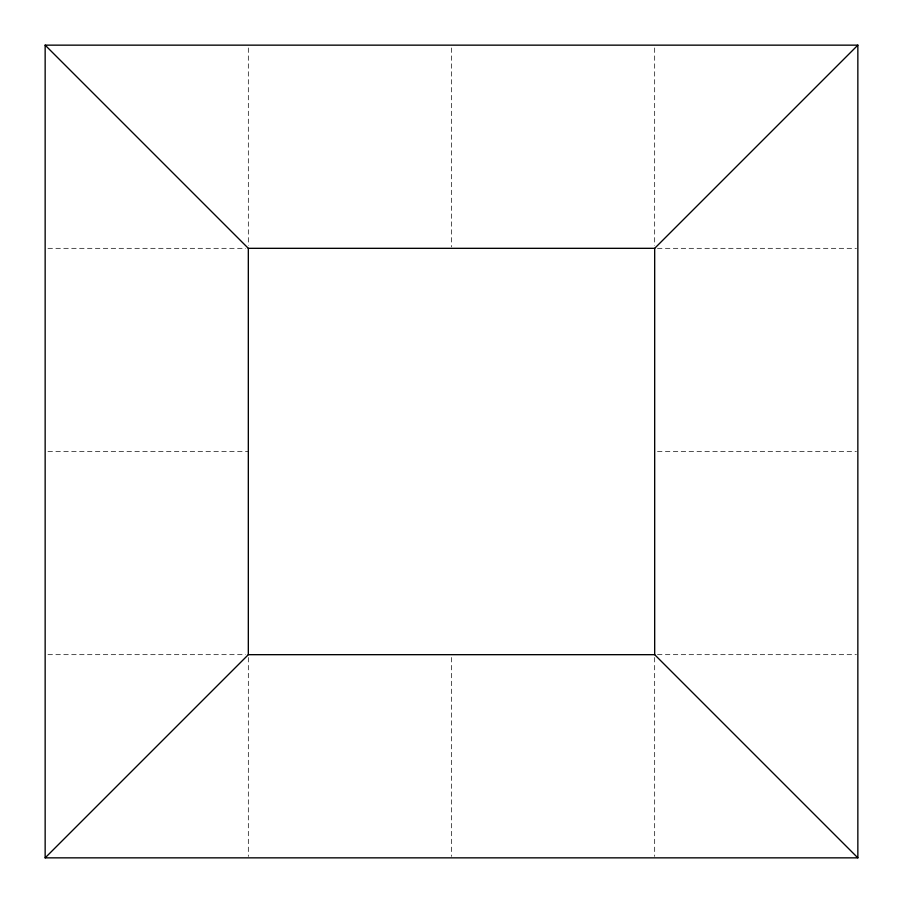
<?xml version="1.0" encoding="UTF-8"?>
<svg xmlns="http://www.w3.org/2000/svg" width="903" height="903" viewBox="0 0 903 903"><rect width="100%" height="100%" fill="white"/><g stroke="black" fill="none" stroke-linecap="round" stroke-linejoin="round"><path stroke-width="0.68" stroke-dasharray="4.51 3.39" d="M47.972 248.325L245.503 248.325M657.497 248.325L856.439 248.325M47.972 451.5L248.325 451.5M657.497 451.5L856.439 451.5M47.972 654.675L245.503 654.675M657.497 654.675L856.439 654.675M654.675 47.972L654.675 245.503M654.675 657.497L654.675 856.439M451.5 47.972L451.5 246.914M451.5 657.497L451.5 856.439M248.325 47.972L248.325 245.503M248.325 657.497L248.325 856.439"/><path stroke-width="1.35" d="M45.15 857.85L248.325 654.675L654.675 654.675L857.85 857.85L45.15 857.85L45.15 45.15L857.85 45.15L857.85 857.85M45.15 45.15L248.325 248.325L654.675 248.325L857.85 45.15M654.675 248.325L654.675 654.675M248.325 248.325L248.325 654.675"/></g></svg>
